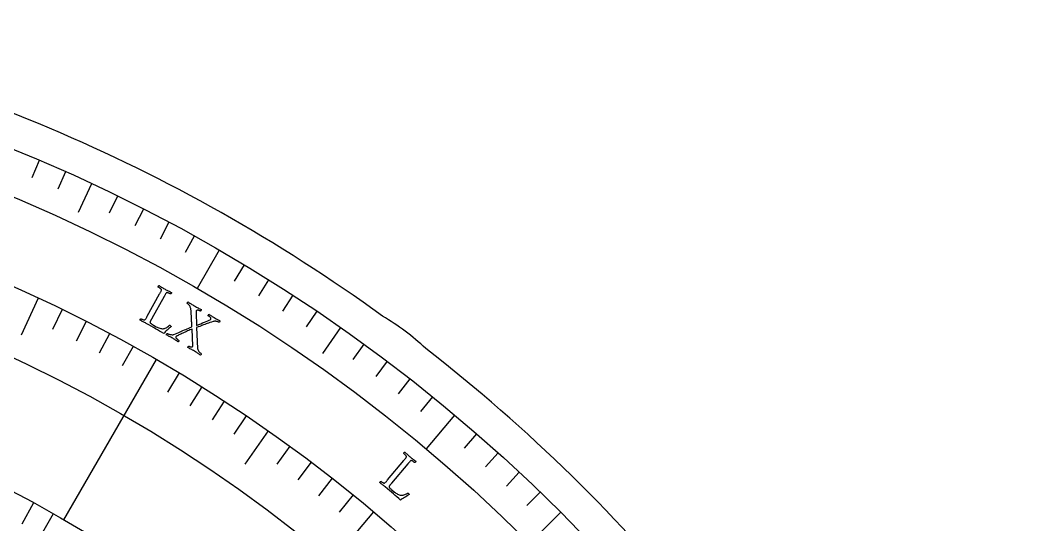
# Model space of a CAD drawing. Header units: millimetres. Extents: x -76 to 76, y -76 to 86.
# Drawn here: x 28.26 to 74.48, y 52.11 to 74.88 of the extents above; entities that cross this region are included whole.
import ezdxf

# ---------------------------------------------------------------- set-up
doc = ezdxf.new("R2010")
doc.units = ezdxf.units.MM
for name, color, linetype in [('CUT_OUTER', 1, 'Continuous'), ('ENGRAVE', 7, 'Continuous'), ('ENGRAVE_FINE', 8, 'Continuous'), ('TEXT', 5, 'Continuous')]:
    doc.layers.add(name, color=color, linetype=linetype)

msp = doc.modelspace()

# ---------------------------------------------------------------- linework, layer by layer
at = {"layer": 'CUT_OUTER'}
for centre, radius, start, end in [((0.0015, 0.0052), 75.9946, 54.04621, 80.156711), ((39.0408, 52.0544), 10.9896, 46.76823, 59.48767), ((0.0238, 0.0226), 75.9672, 39.002193, 52.215806)]:
    msp.add_arc(centre, radius, start, end, dxfattribs=at)
at = {"layer": 'ENGRAVE'}
for points in [[(31.4766, 67.5018), (30.8744, 66.2103)], [(37.24, 64.5016), (36.2425, 62.7739)], [(29.0677, 62.3358), (28.2904, 60.669)], [(42.72, 61.0104), (41.9026, 59.8432)], [(34.39, 59.5652), (30.21, 52.3253)], [(47.8748, 57.055), (46.5925, 55.5267)], [(39.4506, 56.3413), (38.3957, 54.8347)], [(44.2109, 52.6885), (42.5988, 50.7673)], [(52.6653, 52.6653), (51.6577, 51.6577)]]:
    msp.add_lwpolyline(points, dxfattribs=at)
for radius in [74.48, 74.48, 72.485, 68.78, 68.78, 65.854, 60.42, 60.42, 57.228]:
    msp.add_circle((0, 0), radius, dxfattribs=at)
at = {"layer": 'ENGRAVE_FINE'}
for points in [[(29.1017, 68.5592), (28.7676, 67.7722)], [(30.2937, 68.0409), (29.946, 67.2598)], [(32.6499, 66.9422), (32.2751, 66.1737)], [(33.8132, 66.3622), (33.4251, 65.6004)], [(34.9662, 65.7619), (34.5648, 65.007)], [(36.1086, 65.1417), (35.6941, 64.3939)], [(38.36, 63.8418), (37.9197, 63.1089)], [(39.4684, 63.1626), (39.0153, 62.4375)], [(40.5647, 62.4642), (40.099, 61.7471)], [(30.1512, 61.8191), (29.7114, 60.9174)], [(41.6487, 61.7467), (41.1706, 61.0379)], [(31.2255, 61.2834), (30.77, 60.3896)], [(32.2903, 60.7291), (31.8193, 59.8434)], [(33.3452, 60.1563), (32.8588, 59.2789)], [(43.7782, 60.2556), (43.2757, 59.5639)], [(44.8232, 59.4824), (44.3086, 58.7995)], [(35.4243, 58.956), (34.9076, 58.0961)], [(36.4478, 58.3287), (35.9162, 57.478)], [(45.8545, 58.691), (45.3281, 58.0173)], [(46.8718, 57.8818), (46.3337, 57.2174)], [(37.4603, 57.6838), (36.9139, 56.8424)], [(38.4613, 57.0212), (37.9003, 56.1895)], [(48.8633, 56.2108), (48.3023, 55.5655)], [(40.4279, 55.6442), (39.8382, 54.8326)], [(49.8368, 55.3494), (49.2647, 54.714)], [(41.3928, 54.9302), (40.7891, 54.129)], [(42.3452, 54.1994), (41.7276, 53.4088)], [(50.7952, 54.4712), (50.2121, 53.8459)], [(43.2847, 53.4521), (42.6533, 52.6725)], [(51.7382, 53.5764), (51.1442, 52.9614)], [(28.8498, 53.0873), (28.3273, 52.1257)], [(29.7341, 52.5971), (29.1956, 51.6444)]]:
    msp.add_lwpolyline(points, dxfattribs=at)
at = {"layer": 'TEXT'}
for points in [[(34.1945, 61.4114), (34.193, 61.4087), (34.1911, 61.4054), (34.189, 61.4015), (34.1865, 61.397), (34.18, 61.3854), (34.1726, 61.3721), (34.1643, 61.3572), (34.1551, 61.3406), (34.1457, 61.3235), (34.1371, 61.307), (34.1292, 61.2911), (34.1221, 61.2757), (34.1164, 61.262), (34.1129, 61.2509), (34.1118, 61.2426), (34.1129, 61.2368), (34.1213, 61.2222), (34.1319, 61.2085), (34.1448, 61.1958), (34.1599, 61.1839), (34.1788, 61.1713), (34.2028, 61.1564), (34.232, 61.1392), (34.2663, 61.1196), (34.3972, 61.0461), (34.4318, 61.0278), (34.4692, 61.0106), (34.5093, 60.9943), (34.5521, 60.979), (34.5949, 60.9665), (34.635, 60.9584), (34.6724, 60.9549), (34.707, 60.9558), (34.7377, 60.9608), (34.7693, 60.9693), (34.8019, 60.9811), (34.8355, 60.9963), (34.8704, 61.0159), (34.9071, 61.0408), (34.9454, 61.0711), (34.9854, 61.1067), (34.9929, 61.1107), (35.0023, 61.1113), (35.0136, 61.1083), (35.0269, 61.1019), (35.0461, 61.0897), (35.0606, 61.0778), (35.0705, 61.0662), (35.0758, 61.0548), (35.031, 61.0162), (34.9847, 60.9766), (34.9367, 60.9358), (34.8872, 60.894), (34.8398, 60.8525), (34.798, 60.813), (34.7618, 60.7753), (34.7313, 60.7396), (34.6381, 60.7932), (34.5455, 60.8471), (34.4534, 60.9012), (34.3619, 60.9557), (34.2674, 61.0116), (34.1666, 61.07), (34.0594, 61.1311), (33.9458, 61.1946), (33.9062, 61.2163), (33.8684, 61.2363), (33.8325, 61.2547), (33.7983, 61.2715), (33.765, 61.2878), (33.7312, 61.3049), (33.6971, 61.3228), (33.6626, 61.3415), (33.6617, 61.3494), (33.663, 61.3585), (33.6667, 61.3686), (33.6728, 61.3797), (33.6798, 61.3903), (33.6867, 61.3987), (33.6933, 61.4049), (33.6996, 61.4089), (33.7084, 61.4043), (33.7204, 61.3986), (33.7357, 61.3917), (33.7542, 61.3836), (33.7743, 61.3753), (33.7944, 61.3681), (33.8144, 61.3619), (33.8344, 61.3566), (33.8525, 61.3532), (33.8666, 61.3522), (33.877, 61.3537), (33.8834, 61.3578), (33.8962, 61.371), (33.9091, 61.3868), (33.9222, 61.4052), (33.9353, 61.4264), (33.9487, 61.4494), (33.9624, 61.4734), (33.9765, 61.4983), (33.991, 61.5243), (34.5447, 62.5265), (34.559, 62.5526), (34.5727, 62.578), (34.5859, 62.6028), (34.5985, 62.6269), (34.6097, 62.6498), (34.6186, 62.6711), (34.6251, 62.6907), (34.6294, 62.7087), (34.6298, 62.7173), (34.6257, 62.7272), (34.6169, 62.7385), (34.6034, 62.7512), (34.5874, 62.7645), (34.5706, 62.7776), (34.553, 62.7905), (34.5348, 62.8031), (34.5176, 62.8146), (34.5033, 62.824), (34.4917, 62.8312), (34.483, 62.8363), (34.4828, 62.8438), (34.4844, 62.8527), (34.4878, 62.863), (34.4929, 62.8747), (34.4991, 62.8858), (34.5056, 62.8943), (34.5126, 62.9003), (34.52, 62.9037), (34.5558, 62.8823), (34.5913, 62.861), (34.6264, 62.8396), (34.6611, 62.8182), (34.6956, 62.7971), (34.7299, 62.7766), (34.7643, 62.7568), (34.7985, 62.7375), (34.8338, 62.7182), (34.8689, 62.6995), (34.9038, 62.6816), (34.9385, 62.6643), (34.9734, 62.6471), (35.009, 62.6293), (35.0452, 62.6109), (35.0821, 62.5919), (35.0831, 62.5839), (35.0818, 62.5748), (35.078, 62.5647), (35.0719, 62.5536), (35.0647, 62.5431), (35.0577, 62.5348), (35.051, 62.5287), (35.0445, 62.5248), (35.0356, 62.5296), (35.0233, 62.5355), (35.0078, 62.5428), (34.9889, 62.5513), (34.9686, 62.56), (34.9486, 62.5679), (34.929, 62.575), (34.9098, 62.5813), (34.8923, 62.5858), (34.878, 62.5873), (34.8668, 62.5858), (34.8588, 62.5815), (34.8483, 62.5704), (34.8376, 62.5571), (34.8267, 62.5416), (34.8155, 62.5239), (34.804, 62.5045), (34.7922, 62.4842), (34.78, 62.4629), (34.7675, 62.4406), (34.7655, 62.437), (34.7635, 62.4334), (34.7615, 62.4298), (34.7595, 62.4262), (34.7575, 62.4226), (34.7555, 62.419), (34.7535, 62.4154), (34.7515, 62.4118)], [(36.1249, 61.9832), (36.1675, 61.9586), (36.2086, 61.9355), (36.2482, 61.9139), (36.2862, 61.8937), (36.3232, 61.8743), (36.3598, 61.8549), (36.396, 61.8355), (36.4318, 61.8161), (36.4304, 61.8089), (36.4271, 61.7997), (36.4217, 61.7886), (36.4143, 61.7754), (36.4064, 61.7633), (36.3994, 61.7555), (36.3932, 61.752), (36.388, 61.7527), (36.3783, 61.7579), (36.366, 61.7636), (36.3513, 61.7698), (36.334, 61.7765), (36.3153, 61.7827), (36.2966, 61.7873), (36.2778, 61.7904), (36.2589, 61.7919), (36.2412, 61.7907), (36.2259, 61.7854), (36.2132, 61.7761), (36.2029, 61.7627), (36.1965, 61.7476), (36.1924, 61.7283), (36.1908, 61.7048), (36.1915, 61.6771), (36.219, 61.1062), (36.3115, 61.1441), (36.4017, 61.1805), (36.4895, 61.2155), (36.575, 61.249), (36.6541, 61.2804), (36.7225, 61.3088), (36.7804, 61.3343), (36.8278, 61.3569), (36.8345, 61.3609), (36.8405, 61.3653), (36.8457, 61.3702), (36.8503, 61.3755), (36.854, 61.3804), (36.8568, 61.3843), (36.8588, 61.3871), (36.8599, 61.3889), (36.8633, 61.3985), (36.8634, 61.4108), (36.8602, 61.4259), (36.8538, 61.4438), (36.8407, 61.4642), (36.8173, 61.4873), (36.7836, 61.5129), (36.7396, 61.5409), (36.738, 61.5456), (36.739, 61.5529), (36.7426, 61.5628), (36.7488, 61.5754), (36.7561, 61.5882), (36.763, 61.5985), (36.7695, 61.6065), (36.7756, 61.6122), (36.808, 61.5897), (36.8386, 61.5685), (36.8673, 61.5486), (36.8942, 61.53), (36.9209, 61.5119), (36.9492, 61.4934), (36.9791, 61.4745), (37.0106, 61.4553), (37.0545, 61.4292), (37.0951, 61.4059), (37.1324, 61.3853), (37.1665, 61.3675), (37.1976, 61.3517), (37.2258, 61.3372), (37.2511, 61.324), (37.2736, 61.3122), (37.2723, 61.3053), (37.2696, 61.2969), (37.2653, 61.2871), (37.2596, 61.2757), (37.2527, 61.2649), (37.245, 61.2565), (37.2366, 61.2505), (37.2274, 61.247), (37.2207, 61.2506), (37.2101, 61.2555), (37.1957, 61.2618), (37.1773, 61.2694), (37.1561, 61.2771), (37.1329, 61.2836), (37.1077, 61.2888), (37.0805, 61.2928), (37.0522, 61.2946), (37.0233, 61.2933), (36.9941, 61.2888), (36.9643, 61.2812), (36.8908, 61.2558), (36.8222, 61.2321), (36.7587, 61.2103), (36.7001, 61.1902), (36.6442, 61.1707), (36.5885, 61.1506), (36.5332, 61.1299), (36.4782, 61.1086), (36.4209, 61.0858), (36.3586, 61.0608), (36.2914, 61.0335), (36.2194, 61.0038), (36.2658, 60.0543), (36.2705, 60.0202), (36.2817, 59.9869), (36.2994, 59.9545), (36.3236, 59.923), (36.3511, 59.8937), (36.3788, 59.8679), (36.4065, 59.8456), (36.4344, 59.8268), (36.4339, 59.8193), (36.4312, 59.8103), (36.4261, 59.7999), (36.4188, 59.7881), (36.4111, 59.7769), (36.4049, 59.7684), (36.4001, 59.7627), (36.3968, 59.7597), (36.3655, 59.7818), (36.3366, 59.8024), (36.3098, 59.8213), (36.2853, 59.8387), (36.2604, 59.8559), (36.2327, 59.8742), (36.202, 59.8936), (36.1685, 59.9142), (36.122, 59.9419), (36.0783, 59.9673), (36.0374, 59.9904), (35.9993, 60.0112), (35.961, 60.0316), (35.9196, 60.0537), (35.8749, 60.0775), (35.8271, 60.1029), (35.8265, 60.1113), (35.8285, 60.1213), (35.8331, 60.1329), (35.8403, 60.1463), (35.8482, 60.1583), (35.8552, 60.1661), (35.8613, 60.1697), (35.8665, 60.169), (35.8749, 60.1646), (35.886, 60.1597), (35.8998, 60.1545), (35.9164, 60.1488), (35.9344, 60.1435), (35.9526, 60.1396), (35.971, 60.1369), (35.9895, 60.1355), (36.0066, 60.1361), (36.0207, 60.1396), (36.0316, 60.146), (36.0395, 60.1552), (36.0408, 60.1579), (36.042, 60.1613), (36.043, 60.1654), (36.0438, 60.1702), (36.0443, 60.1752), (36.0444, 60.1799), (36.044, 60.1841), (36.0433, 60.1881), (36.0147, 60.94), (35.9672, 60.9204), (35.9177, 60.8996), (35.8659, 60.8774), (35.812, 60.8538), (35.7575, 60.8297), (35.7036, 60.8057), (35.6505, 60.7818), (35.5982, 60.7581), (35.5479, 60.7351), (35.5011, 60.7131), (35.4579, 60.6923), (35.418, 60.6726), (35.383, 60.6549), (35.3539, 60.6401), (35.3309, 60.6281), (35.3139, 60.6189), (35.311, 60.617), (35.3075, 60.6147), (35.3033, 60.612), (35.2985, 60.6088), (35.2936, 60.6051), (35.2891, 60.6008), (35.285, 60.5958), (35.2814, 60.5902), (35.2778, 60.5783), (35.2795, 60.5639), (35.2864, 60.547), (35.2987, 60.5277), (35.3177, 60.5062), (35.3451, 60.4827), (35.3808, 60.4573), (35.4249, 60.43), (35.4247, 60.4224), (35.4225, 60.4131), (35.4184, 60.4022), (35.4123, 60.3897), (35.4057, 60.3778), (35.3999, 60.3691), (35.3949, 60.3635), (35.3907, 60.3609), (35.3602, 60.3819), (35.3292, 60.4029), (35.2979, 60.4239), (35.2662, 60.4449), (35.2343, 60.4656), (35.2024, 60.4857), (35.1705, 60.5051), (35.1387, 60.5239), (35.0953, 60.5487), (35.055, 60.5712), (35.0176, 60.5913), (34.9832, 60.6091), (34.95, 60.6258), (34.9161, 60.6427), (34.8815, 60.6597), (34.8462, 60.6769), (34.8482, 60.6848), (34.8522, 60.6937), (34.8582, 60.7036), (34.8662, 60.7145), (34.8743, 60.7248), (34.8809, 60.7326), (34.8858, 60.738), (34.8892, 60.7409), (34.8967, 60.7373), (34.9096, 60.7319), (34.928, 60.7248), (34.9519, 60.7159), (34.9795, 60.7067), (35.009, 60.6988), (35.0405, 60.6922), (35.0738, 60.6868), (35.1072, 60.6841), (35.1388, 60.6853), (35.1686, 60.6906), (35.1966, 60.6998), (35.2717, 60.7309), (35.3434, 60.7606), (35.4117, 60.7892), (35.4766, 60.8165), (35.5398, 60.8433), (35.603, 60.8703), (35.6661, 60.8974), (35.7293, 60.9248), (35.7938, 60.9527), (35.8612, 60.9815), (35.9313, 61.0112), (36.0043, 61.0417), (36.0035, 61.0726), (36.0023, 61.1071), (36.0006, 61.1452), (35.9985, 61.187), (35.9961, 61.2311), (35.9939, 61.2761), (35.9917, 61.322), (35.9897, 61.3689), (35.9877, 61.4154), (35.9855, 61.4604), (35.9833, 61.5039), (35.9809, 61.5459), (35.9785, 61.5852), (35.9764, 61.6208), (35.9745, 61.6527), (35.9728, 61.6809), (35.9715, 61.704), (35.9705, 61.7204), (35.9699, 61.7303), (35.9697, 61.7336), (35.9677, 61.7739), (35.9642, 61.8107), (35.9593, 61.8439), (35.9529, 61.8736), (35.9447, 61.9016), (35.9343, 61.9297), (35.9217, 61.9578), (35.9069, 61.986), (35.8958, 62.0043), (35.8828, 62.0218), (35.868, 62.0386), (35.8514, 62.0546), (35.8347, 62.0691), (35.8197, 62.0813), (35.8063, 62.0911), (35.7946, 62.0985), (35.7914, 62.1027), (35.7914, 62.1098), (35.7947, 62.1198), (35.8013, 62.1326), (35.8095, 62.1454), (35.8175, 62.155), (35.8253, 62.1616), (35.833, 62.1651), (35.8742, 62.1396), (35.9122, 62.1158), (35.9469, 62.0937), (35.9783, 62.0732), (36.0098, 62.0528), (36.0448, 62.031), (36.0831, 62.0078), (36.1249, 61.9832)], [(45.028, 53.9732), (45.026, 53.9708), (45.0236, 53.9679), (45.0207, 53.9645), (45.0174, 53.9605), (45.0089, 53.9503), (44.9992, 53.9387), (44.9882, 53.9255), (44.9761, 53.911), (44.9637, 53.8959), (44.9522, 53.8813), (44.9415, 53.8671), (44.9316, 53.8534), (44.9234, 53.8409), (44.918, 53.8307), (44.9153, 53.8227), (44.9153, 53.8168), (44.9208, 53.801), (44.9287, 53.7855), (44.939, 53.7706), (44.9517, 53.7561), (44.9679, 53.7402), (44.9887, 53.7211), (45.0141, 53.6987), (45.0442, 53.6731), (45.1591, 53.5765), (45.1898, 53.5521), (45.2233, 53.5282), (45.2597, 53.5048), (45.2989, 53.4818), (45.3386, 53.4615), (45.3765, 53.4461), (45.4125, 53.4357), (45.4467, 53.4302), (45.4778, 53.4294), (45.5105, 53.4318), (45.5447, 53.4373), (45.5805, 53.446), (45.6185, 53.4588), (45.6591, 53.4764), (45.7024, 53.499), (45.7484, 53.5266), (45.7564, 53.5292), (45.7658, 53.5279), (45.7764, 53.5229), (45.7883, 53.5141), (45.8048, 53.4986), (45.8168, 53.4842), (45.8244, 53.471), (45.8275, 53.4588), (45.7764, 53.4292), (45.7234, 53.3989), (45.6687, 53.3677), (45.6123, 53.3358), (45.558, 53.3039), (45.5095, 53.2729), (45.467, 53.2426), (45.4303, 53.2132), (45.3488, 53.2832), (45.2678, 53.3534), (45.1874, 53.4237), (45.1076, 53.4942), (45.0252, 53.5667), (44.9371, 53.643), (44.8431, 53.7229), (44.7433, 53.8065), (44.7084, 53.8351), (44.675, 53.8618), (44.6431, 53.8866), (44.6127, 53.9094), (44.583, 53.9317), (44.553, 53.9548), (44.5228, 53.9787), (44.4924, 54.0035), (44.4929, 54.0115), (44.4959, 54.0201), (44.5015, 54.0293), (44.5095, 54.0392), (44.5184, 54.0483), (44.5267, 54.0553), (44.5343, 54.0601), (44.5413, 54.0628), (44.5491, 54.0567), (44.5598, 54.0488), (44.5735, 54.0392), (44.5902, 54.0278), (44.6084, 54.016), (44.6268, 54.0051), (44.6453, 53.9953), (44.664, 53.9864), (44.6811, 53.9796), (44.6948, 53.976), (44.7053, 53.9756), (44.7124, 53.9785), (44.7274, 53.989), (44.743, 54.0021), (44.7593, 54.0178), (44.7761, 54.0362), (44.7936, 54.0563), (44.8115, 54.0773), (44.83, 54.0992), (44.849, 54.122), (45.5796, 55.0036), (45.5985, 55.0266), (45.6168, 55.049), (45.6343, 55.0709), (45.6512, 55.0922), (45.6665, 55.1127), (45.6791, 55.132), (45.6892, 55.15), (45.6967, 55.1668), (45.6988, 55.1752), (45.6965, 55.1857), (45.69, 55.1985), (45.6792, 55.2135), (45.6658, 55.2295), (45.6518, 55.2455), (45.637, 55.2614), (45.6214, 55.2772), (45.6067, 55.2917), (45.5943, 55.3036), (45.5843, 55.3129), (45.5766, 55.3195), (45.5779, 55.3269), (45.5811, 55.3354), (45.5863, 55.3448), (45.5935, 55.3554), (45.6017, 55.3651), (45.6097, 55.3723), (45.6177, 55.3768), (45.6255, 55.3788), (45.6568, 55.3511), (45.6877, 55.3235), (45.7182, 55.296), (45.7483, 55.2685), (45.7782, 55.2414), (45.8082, 55.2149), (45.8382, 55.189), (45.8683, 55.1637), (45.8994, 55.1381), (45.9304, 55.1133), (45.9614, 55.0891), (45.9922, 55.0657), (46.0233, 55.0423), (46.0549, 55.0182), (46.0871, 54.9934), (46.1198, 54.9678), (46.1193, 54.9598), (46.1163, 54.9511), (46.1107, 54.9419), (46.1026, 54.9321), (46.0936, 54.9231), (46.0852, 54.9162), (46.0775, 54.9115), (46.0704, 54.9089), (46.0625, 54.9152), (46.0516, 54.9234), (46.0377, 54.9334), (46.0207, 54.9452), (46.0024, 54.9576), (45.9842, 54.9691), (45.9663, 54.9797), (45.9485, 54.9895), (45.9322, 54.9971), (45.9184, 55.0013), (45.9071, 55.002), (45.8984, 54.9992), (45.8861, 54.9902), (45.8731, 54.9792), (45.8595, 54.9659), (45.8452, 54.9506), (45.8303, 54.9337), (45.8149, 54.916), (45.799, 54.8973), (45.7826, 54.8777), (45.7799, 54.8745), (45.7773, 54.8714), (45.7746, 54.8682), (45.772, 54.865), (45.7694, 54.8619), (45.7667, 54.8587), (45.7641, 54.8556), (45.7615, 54.8524)]]:
    msp.add_lwpolyline(points, close=True, dxfattribs=at)

doc.saveas('drawing.dxf')
